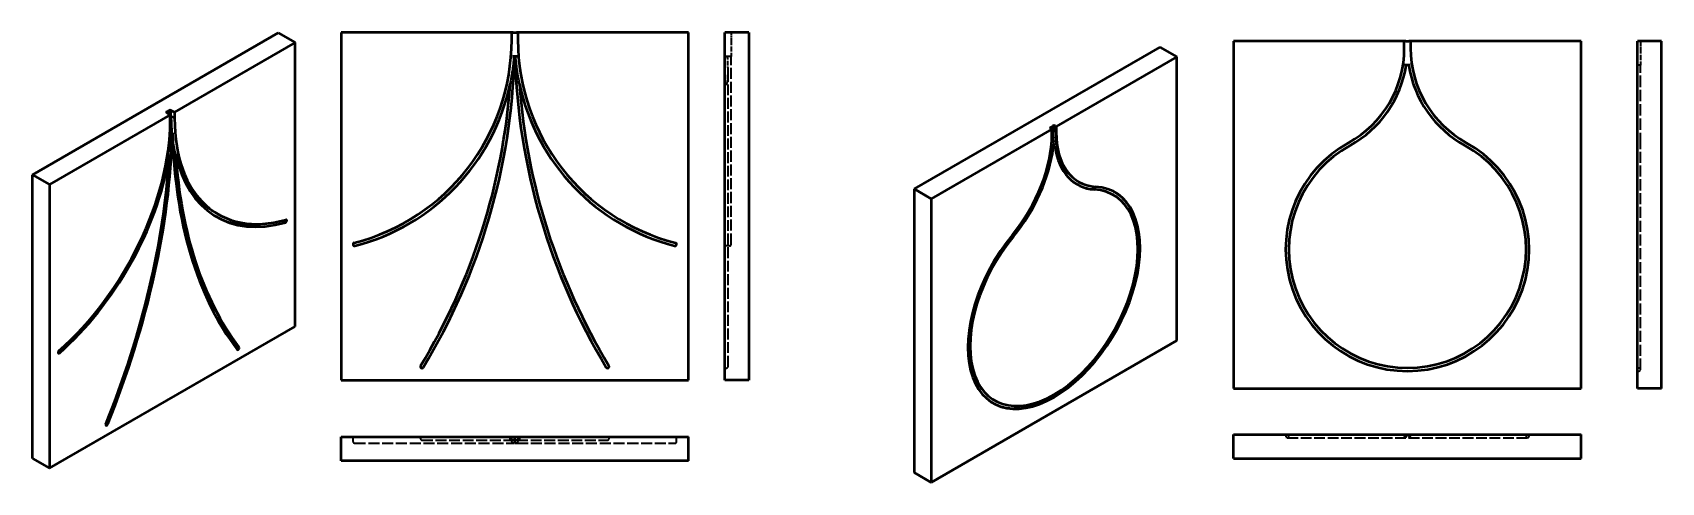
# Model space of a CAD drawing. Header units: millimetres. Extents: x 155 to 834, y 90 to 278.
import ezdxf

# ---------------------------------------------------------------- set-up
doc = ezdxf.new("R2010")
doc.units = ezdxf.units.MM
doc.linetypes.add('DASHED', pattern=[0.2067, 0.1654, -0.0413])
for name, color, linetype, lineweight in [('Hidden (ANSI)', 7, 'DASHED', 35), ('Visible (ANSI)', 7, 'Continuous', 50), ('Visible Narrow (ANSI)', 7, 'Continuous', 35)]:
    doc.layers.add(name, color=color, linetype=linetype, lineweight=lineweight)

msp = doc.modelspace()

# ---------------------------------------------------------------- linework, layer by layer
at = {"layer": 'Hidden (ANSI)', "ltscale": 5.71399}
for p, q in [((446.39, 277.88), (446.39, 274.88)), ((825.79, 274.31), (825.79, 271.31))]:
    msp.add_line(p, q, dxfattribs=at)
at = {"layer": 'Hidden (ANSI)', "ltscale": 13.346828}
msp.add_line((446.39, 274.88), (446.39, 267.88), dxfattribs=at)
at = {"layer": 'Hidden (ANSI)', "ltscale": 1.237953}
for p, q in [((444.44, 267.88), (443.79, 267.88)), ((825.14, 264.31), (824.49, 264.31)), ((443.79, 256.35), (444.44, 256.35)), ((443.79, 137.88), (444.44, 137.88)), ((824.49, 137.94), (825.14, 137.94)), ((824.49, 136.64), (825.14, 136.64)), ((316.75, 108.49), (316.75, 109.14)), ((354.17, 108.49), (354.17, 109.14)), ((356.03, 109.14), (356.03, 108.49)), ((356.22, 108.49), (356.22, 109.14)), ((358.08, 109.14), (358.08, 108.49)), ((395.5, 109.14), (395.5, 108.49)), ((677.73, 110.15), (677.73, 109.5)), ((679.03, 110.15), (679.03, 109.5)), ((727.23, 109.5), (727.23, 110.15)), ((728, 110.15), (728, 109.5)), ((729.07, 109.5), (729.07, 110.15)), ((729.83, 110.15), (729.83, 109.5)), ((778.03, 110.15), (778.03, 109.5)), ((779.33, 110.15), (779.33, 109.5))]:
    msp.add_line(p, q, dxfattribs=at)
at = {"layer": 'Hidden (ANSI)', "ltscale": 1.614117}
for p, q in [((445.74, 267.88), (444.89, 267.88)), ((355.85, 108.04), (355.85, 107.19)), ((356.4, 107.19), (356.4, 108.04))]:
    msp.add_line(p, q, dxfattribs=at)
at = {"layer": 'Hidden (ANSI)', "ltscale": 27.824436}
for p, q in [((446.39, 189.5), (446.39, 267.88)), ((289.27, 106.54), (355.2, 106.54)), ((357.05, 106.54), (422.97, 106.54))]:
    msp.add_line(p, q, dxfattribs=at)
at = {"layer": 'Hidden (ANSI)', "ltscale": 13.385587}
msp.add_line((825.79, 271.31), (825.79, 264.31), dxfattribs=at)
at = {"layer": 'Hidden (ANSI)', "ltscale": 27.382751}
for p, q in [((445.09, 138.53), (445.09, 261.73)), ((317.4, 107.84), (355.15, 107.84)), ((357.1, 107.84), (394.85, 107.84))]:
    msp.add_line(p, q, dxfattribs=at)
at = {"layer": 'Hidden (ANSI)', "ltscale": 28.78735}
msp.add_line((825.79, 231.34), (825.79, 264.31), dxfattribs=at)
at = {"layer": 'Hidden (ANSI)', "ltscale": 27.818995}
msp.add_line((825.79, 137.29), (825.79, 231.34), dxfattribs=at)
at = {"layer": 'Hidden (ANSI)', "ltscale": 3.714058}
for p, q in [((445.74, 188.85), (443.79, 188.85)), ((288.62, 109.14), (288.62, 107.19)), ((354.82, 107.19), (354.82, 109.14)), ((357.42, 109.14), (357.42, 107.19)), ((423.62, 107.19), (423.62, 109.14))]:
    msp.add_line(p, q, dxfattribs=at)
at = {"layer": 'Hidden (ANSI)', "ltscale": 27.222143}
msp.add_line((678.38, 108.85), (778.68, 108.85), dxfattribs=at)
at = {"layer": 'Hidden (ANSI)', "ltscale": 3.536445}
msp.add_line((355.2, 106.54), (357.05, 106.54), dxfattribs=at)
at = {"layer": 'Hidden (ANSI)', "ltscale": 1.944629}
for centre, start, end in [((445.74, 189.5), 270, 0), ((444.44, 138.53), 270, 0), ((825.14, 137.29), 0, 90), ((825.14, 137.29), 270, 0), ((678.38, 109.5), 180, 270), ((678.38, 109.5), 270, 0), ((727.88, 109.5), 180, 270), ((729.18, 109.5), 270, 0), ((778.68, 109.5), 180, 270), ((778.68, 109.5), 270, 0), ((289.27, 107.19), 180, 270), ((317.4, 108.49), 180, 270), ((355.47, 107.19), 180, 270), ((356.77, 107.19), 270, 0), ((394.85, 108.49), 270, 0), ((422.97, 107.19), 270, 0)]:
    msp.add_arc(centre, 0.65, start, end, dxfattribs=at)
at = {"layer": 'Hidden (ANSI)', "ltscale": 0.952766}
for points, knots in [([(444.89, 267.88), (444.84, 267.88), (444.76, 267.88), (444.62, 267.88), (444.52, 267.88), (444.44, 267.88)], [0.33797515, 0.33797515, 0.33797515, 0.33797515, 0.3610555, 0.3610555, 0.38511843, 0.38511843, 0.38511843, 0.38511843]), ([(356.03, 108.49), (356.03, 108.41), (356.01, 108.32), (355.95, 108.17), (355.9, 108.1), (355.85, 108.04)], [0, 0, 0, 0, 0.02406293, 0.02406293, 0.04714328, 0.04714328, 0.04714328, 0.04714328]), ([(356.4, 108.04), (356.35, 108.1), (356.3, 108.17), (356.24, 108.32), (356.22, 108.41), (356.22, 108.49)], [0.33797515, 0.33797515, 0.33797515, 0.33797515, 0.3610555, 0.3610555, 0.38511843, 0.38511843, 0.38511843, 0.38511843])]:
    msp.add_open_spline(points, degree=3, knots=knots, dxfattribs=at)
at = {"layer": 'Hidden (ANSI)', "ltscale": 11.794154}
for points in [[(445.09, 261.73), (445.09, 263.54), (445.02, 265.59), (444.89, 267.88)], [(357.1, 107.84), (356.83, 107.84), (356.58, 107.92), (356.4, 108.04)]]:
    msp.add_open_spline(points, degree=3, dxfattribs=at)
at = {"layer": 'Hidden (ANSI)', "ltscale": 1.946494}
for points, knots in [([(446.39, 267.88), (446.39, 267.88), (446.37, 267.88), (446.31, 267.88), (446.26, 267.88), (446.14, 267.88), (446.06, 267.88), (445.92, 267.88), (445.82, 267.88), (445.74, 267.88)], [0.2892463, 0.2892463, 0.2892463, 0.2892463, 0.3134123, 0.3134123, 0.33753897, 0.33753897, 0.36161887, 0.36161887, 0.38566045, 0.38566045, 0.38566045, 0.38566045]), ([(355.85, 107.19), (355.85, 107.11), (355.83, 107.02), (355.77, 106.87), (355.71, 106.79), (355.6, 106.68), (355.52, 106.62), (355.37, 106.56), (355.28, 106.54), (355.2, 106.54)], [0, 0, 0, 0, 0.02404158, 0.02404158, 0.04812148, 0.04812148, 0.07224815, 0.07224815, 0.09641415, 0.09641415, 0.09641415, 0.09641415]), ([(357.05, 106.54), (356.97, 106.54), (356.88, 106.56), (356.73, 106.62), (356.65, 106.68), (356.54, 106.79), (356.48, 106.87), (356.42, 107.02), (356.4, 107.11), (356.4, 107.19)], [0.2892463, 0.2892463, 0.2892463, 0.2892463, 0.3134123, 0.3134123, 0.33753897, 0.33753897, 0.36161887, 0.36161887, 0.38566045, 0.38566045, 0.38566045, 0.38566045])]:
    msp.add_open_spline(points, degree=3, knots=knots, dxfattribs=at)
at = {"layer": 'Hidden (ANSI)', "ltscale": 10.664911}
for points, knots in [([(444.44, 256.35), (444.45, 256.35), (444.46, 256.35), (444.48, 256.35), (444.49, 256.36), (444.52, 256.38), (444.54, 256.4), (444.59, 256.45), (444.61, 256.51), (444.71, 256.72), (444.77, 256.96), (444.96, 257.9), (445.06, 259.15), (445.09, 261.14), (445.09, 261.43), (445.09, 261.73)], [2.872845, 2.872845, 2.872845, 2.872845, 2.886593, 2.886593, 2.910935, 2.910935, 2.95099, 2.95099, 3.045212, 3.045212, 3.378932, 3.378932, 4.779718, 4.779718, 5.015115, 5.015115, 5.015115, 5.015115]), ([(355.15, 107.84), (355.1, 107.84), (355.06, 107.84), (354.74, 107.87), (354.49, 107.98), (354.3, 108.17), (354.25, 108.22), (354.2, 108.32), (354.19, 108.35), (354.18, 108.4), (354.18, 108.41), (354.17, 108.44), (354.17, 108.46), (354.17, 108.48), (354.17, 108.49), (354.17, 108.49)], [1.552459, 1.552459, 1.552459, 1.552459, 1.685192, 1.685192, 2.475051, 2.475051, 2.663226, 2.663226, 2.716354, 2.716354, 2.73894, 2.73894, 2.752666, 2.752666, 2.760418, 2.760418, 2.760418, 2.760418]), ([(358.08, 108.49), (358.08, 108.49), (358.08, 108.48), (358.08, 108.46), (358.08, 108.44), (358.07, 108.41), (358.07, 108.4), (358.06, 108.35), (358.05, 108.32), (358, 108.22), (357.95, 108.17), (357.76, 107.98), (357.51, 107.87), (357.19, 107.84), (357.15, 107.84), (357.1, 107.84)], [2.872845, 2.872845, 2.872845, 2.872845, 2.886593, 2.886593, 2.910935, 2.910935, 2.95099, 2.95099, 3.045212, 3.045212, 3.378932, 3.378932, 4.779718, 4.779718, 5.015115, 5.015115, 5.015115, 5.015115])]:
    msp.add_open_spline(points, degree=3, knots=knots, dxfattribs=at)
at = {"layer": 'Hidden (ANSI)', "ltscale": 1.954939}
for points, knots in [([(825.79, 264.31), (825.79, 264.31), (825.77, 264.31), (825.71, 264.31), (825.66, 264.31), (825.55, 264.31), (825.47, 264.31), (825.32, 264.31), (825.22, 264.31), (825.14, 264.31)], [0.29052575, 0.29052575, 0.29052575, 0.29052575, 0.31497, 0.31497, 0.33926384, 0.33926384, 0.36338214, 0.36338214, 0.38735817, 0.38735817, 0.38735817, 0.38735817]), ([(728, 109.5), (728, 109.42), (727.98, 109.32), (727.92, 109.18), (727.87, 109.1), (727.75, 108.98), (727.67, 108.93), (727.52, 108.87), (727.42, 108.85), (727.34, 108.85)], [0, 0, 0, 0, 0.02397604, 0.02397604, 0.04809433, 0.04809433, 0.07238818, 0.07238818, 0.09683242, 0.09683242, 0.09683242, 0.09683242]), ([(729.72, 108.85), (729.64, 108.85), (729.55, 108.87), (729.4, 108.93), (729.31, 108.98), (729.2, 109.1), (729.15, 109.18), (729.08, 109.32), (729.07, 109.42), (729.07, 109.5)], [0.29052575, 0.29052575, 0.29052575, 0.29052575, 0.31497, 0.31497, 0.33926384, 0.33926384, 0.36338214, 0.36338214, 0.38735817, 0.38735817, 0.38735817, 0.38735817])]:
    msp.add_open_spline(points, degree=3, knots=knots, dxfattribs=at)
at = {"layer": 'Hidden (ANSI)', "ltscale": 11.794007}
msp.add_open_spline([(355.85, 108.04), (355.66, 107.92), (355.41, 107.85), (355.15, 107.84)], degree=3, dxfattribs=at)
at = {"layer": 'Visible (ANSI)'}
for p, q in [((154.94, 218.56), (257.47, 277.76)), ((264.54, 273.67), (214.2, 244.61)), ((257.47, 277.76), (264.54, 273.67)), ((264.54, 155.28), (264.54, 273.67)), ((354.82, 277.88), (283.62, 277.88)), ((283.62, 277.88), (283.62, 132.88)), ((355.47, 277.88), (354.82, 277.88)), ((354.82, 274.88), (354.82, 277.88)), ((355.47, 277.88), (356.77, 277.88)), ((357.42, 277.88), (356.77, 277.88)), ((428.62, 277.88), (357.42, 277.88)), ((357.42, 277.88), (357.42, 274.88)), ((428.62, 132.88), (428.62, 277.88)), ((453.79, 277.88), (443.79, 277.88)), ((443.79, 132.88), (443.79, 277.88)), ((453.79, 277.88), (453.79, 132.88)), ((625.29, 271.85), (522.76, 212.65)), ((625.29, 271.85), (632.36, 267.76)), ((727.23, 274.31), (656.03, 274.31)), ((656.03, 274.31), (656.03, 129.31)), ((727.88, 274.31), (727.23, 274.31)), ((727.23, 271.31), (727.23, 274.31)), ((727.88, 274.31), (729.18, 274.31)), ((729.83, 274.31), (729.18, 274.31)), ((729.83, 274.31), (729.83, 271.31)), ((801.03, 274.31), (729.83, 274.31)), ((801.03, 129.31), (801.03, 274.31)), ((834.49, 274.31), (824.49, 274.31)), ((824.49, 129.31), (824.49, 274.31)), ((834.49, 129.31), (834.49, 274.31)), ((356.22, 267.88), (356.03, 267.88)), ((632.36, 267.76), (582.01, 238.7)), ((632.36, 149.37), (632.36, 267.76)), ((729.07, 264.31), (728, 264.31)), ((210.98, 244.87), (211.9, 245.4)), ((212.82, 245.4), (214.2, 244.61)), ((212.36, 243.54), (162.01, 214.48)), ((212.36, 243.54), (210.98, 244.34)), ((212.36, 241.1), (212.36, 243.54)), ((214.2, 244.61), (214.2, 242.16)), ((579.72, 238.43), (580.63, 238.96)), ((580.17, 237.63), (579.72, 237.9)), ((581.55, 238.96), (582.01, 238.7)), ((582.01, 238.7), (582.01, 236.25)), ((212.3, 236.25), (212.22, 236.29)), ((212.25, 236.73), (212.69, 236.47)), ((213.21, 235.87), (212.75, 236.14)), ((212.88, 236.21), (213.34, 235.95)), ((213.34, 235.95), (213.21, 235.87)), ((580.17, 237.63), (529.83, 208.57)), ((580.17, 235.18), (580.17, 237.63)), ((211.44, 225.96), (211.9, 225.7)), ((214.66, 227.29), (214.2, 227.56)), ((579.92, 230.38), (581.02, 231.02)), ((580.72, 229.78), (580.26, 230.05)), ((581.47, 230.22), (580.72, 229.78)), ((581.01, 230.48), (581.47, 230.22)), ((154.94, 100.17), (154.94, 218.56)), ((154.94, 218.56), (162.01, 214.48)), ((162.01, 214.48), (162.01, 96.09)), ((522.76, 212.65), (529.83, 208.57)), ((522.76, 212.65), (522.76, 94.26)), ((591.33, 215.65), (590.87, 215.91)), ((529.83, 208.57), (529.83, 90.17)), ((605.84, 210.11), (605.38, 210.37)), ((232.32, 202.1), (230.94, 202.9)), ((162.01, 96.09), (264.54, 155.28)), ((529.83, 90.17), (632.36, 149.37)), ((283.62, 132.88), (428.62, 132.88)), ((453.79, 132.88), (443.79, 132.88)), ((656.03, 129.31), (801.03, 129.31)), ((834.49, 129.31), (824.49, 129.31)), ((556.34, 124.37), (555.88, 124.63)), ((283.62, 109.14), (428.62, 109.14)), ((283.62, 99.14), (283.62, 109.14)), ((428.62, 99.14), (428.62, 109.14)), ((656.03, 110.15), (801.03, 110.15)), ((656.03, 100.15), (656.03, 110.15)), ((801.03, 100.15), (801.03, 110.15)), ((154.94, 100.17), (162.01, 96.09)), ((428.62, 99.14), (283.62, 99.14)), ((656.03, 100.15), (801.03, 100.15)), ((522.76, 94.26), (529.83, 90.17))]:
    msp.add_line(p, q, dxfattribs=at)
for centre, radius, start, end in [((267.32, 274.88), 87.5, 284.41878, 0), ((444.92, 274.88), 87.5, 180, 255.58122), ((92.32, 274.88), 263.8, 328.79206, 358.47946), ((619.92, 274.88), 263.8, 181.52054, 211.20794), ((682.23, 271.31), 45, 298.90106, 0), ((774.83, 271.31), 45, 180, 241.09894), ((682.23, 271.31), 46.3, 298.90106, 351.30423), ((774.83, 271.31), 46.3, 188.69577, 241.09894), ((267.32, 274.88), 88.8, 284.41878, 347.95559), ((92.32, 274.88), 262.5, 328.79206, 355.95212), ((444.92, 274.88), 88.8, 192.04441, 255.58122), ((619.92, 274.88), 262.5, 184.04788, 211.20794), ((728.53, 187.44), 50.8, 118.90106, 61.09894), ((728.53, 187.44), 49.5, 118.90106, 61.09894), ((289.27, 189.5), 0.65, 104.41878, 284.41878), ((422.97, 189.5), 0.65, 255.58122, 75.58122), ((317.4, 138.53), 0.65, 148.79206, 328.79206), ((394.85, 138.53), 0.65, 211.20794, 31.20794)]:
    msp.add_arc(centre, radius, start, end, dxfattribs=at)
for centre, major_axis, start_param, end_param in [((211.44, 244.61), (-0.65, 0), 5.497787, 7.068583), ((212.36, 245.14), (-0.65, 0), 3.926991, 5.497787), ((150.49, 205.37), (43.75, 75.78), 4.178646, 5.497787), ((276.07, 277.88), (-43.75, -75.78), 5.497787, 6.816928), ((580.17, 238.16), (-0.65, 0), 5.497787, 7.068583), ((581.09, 238.7), (-0.65, 0), 3.926991, 5.497787), ((26.74, 133.93), (-131.9, -228.46), 1.811513, 2.329656), ((399.81, 349.32), (-131.9, -228.46), 5.524326, 6.042468), ((548.36, 216.81), (22.5, 38.97), 4.431409, 5.497787), ((613.83, 254.62), (-22.5, -38.97), 5.497787, 6.564165), ((150.49, 205.37), (-44.4, -76.9), 1.037053, 2.14598), ((26.74, 133.93), (131.25, 227.33), 4.953106, 5.427138), ((276.07, 277.88), (-44.4, -76.9), 5.708002, 6.816928), ((399.81, 349.32), (-131.25, -227.33), 5.568436, 6.042468), ((548.36, 216.81), (-23.15, -40.1), 1.289817, 2.204425), ((613.83, 254.62), (-23.15, -40.1), 5.649557, 6.564165), ((581.09, 167.24), (25.4, 43.99), 1.289817, 6.564165), ((581.09, 167.24), (-24.75, -42.87), 4.431409, 9.705758), ((260.55, 199.21), (0.325, 0.563), 3.675336, 6.816928), ((166.01, 144.63), (-0.325, -0.563), 4.178646, 7.320239), ((240.66, 146.11), (-0.325, -0.563), 6.042468, 9.184061), ((185.89, 114.49), (-0.325, -0.563), 4.953106, 8.094698)]:
    msp.add_ellipse(centre, major_axis=major_axis, ratio=0.57735, start_param=start_param, end_param=end_param, dxfattribs=at)
for points in [[(355.85, 267.88), (355.66, 265.52), (355.41, 263.45), (355.15, 261.73)], [(357.1, 261.73), (356.83, 263.54), (356.58, 265.59), (356.4, 267.88)], [(212.3, 236.25), (212.24, 235.72), (212.18, 235.2), (212.12, 234.71)]]:
    msp.add_open_spline(points, degree=3, dxfattribs=at)
for points, knots in [([(355.85, 267.88), (355.85, 267.88), (355.83, 267.88), (355.77, 267.88), (355.71, 267.88), (355.6, 267.88), (355.52, 267.88), (355.37, 267.88), (355.28, 267.88), (355.2, 267.88)], [0, 0, 0, 0, 0.02404158, 0.02404158, 0.04812148, 0.04812148, 0.07224815, 0.07224815, 0.09641415, 0.09641415, 0.09641415, 0.09641415]), ([(356.03, 267.88), (356.03, 267.88), (356.01, 267.88), (355.95, 267.88), (355.9, 267.88), (355.85, 267.88)], [0, 0, 0, 0, 0.02406293, 0.02406293, 0.04714328, 0.04714328, 0.04714328, 0.04714328]), ([(356.4, 267.88), (356.35, 267.88), (356.3, 267.88), (356.24, 267.88), (356.22, 267.88), (356.22, 267.88)], [0.33797515, 0.33797515, 0.33797515, 0.33797515, 0.3610555, 0.3610555, 0.38511843, 0.38511843, 0.38511843, 0.38511843]), ([(357.05, 267.88), (356.97, 267.88), (356.88, 267.88), (356.73, 267.88), (356.65, 267.88), (356.54, 267.88), (356.48, 267.88), (356.42, 267.88), (356.4, 267.88), (356.4, 267.88)], [0.2892463, 0.2892463, 0.2892463, 0.2892463, 0.3134123, 0.3134123, 0.33753897, 0.33753897, 0.36161887, 0.36161887, 0.38566045, 0.38566045, 0.38566045, 0.38566045]), ([(355.15, 261.73), (355.1, 261.43), (355.06, 261.14), (354.74, 259.15), (354.49, 257.9), (354.3, 256.96), (354.25, 256.72), (354.2, 256.51), (354.19, 256.45), (354.18, 256.4), (354.18, 256.38), (354.17, 256.36), (354.17, 256.35), (354.17, 256.35), (354.17, 256.35), (354.17, 256.35)], [1.552459, 1.552459, 1.552459, 1.552459, 1.685192, 1.685192, 2.475051, 2.475051, 2.663226, 2.663226, 2.716354, 2.716354, 2.73894, 2.73894, 2.752666, 2.752666, 2.760418, 2.760418, 2.760418, 2.760418]), ([(358.08, 256.35), (358.08, 256.35), (358.08, 256.35), (358.08, 256.35), (358.08, 256.36), (358.07, 256.38), (358.07, 256.4), (358.06, 256.45), (358.05, 256.51), (358, 256.72), (357.95, 256.96), (357.76, 257.9), (357.51, 259.15), (357.19, 261.14), (357.15, 261.43), (357.1, 261.73)], [2.872845, 2.872845, 2.872845, 2.872845, 2.886593, 2.886593, 2.910935, 2.910935, 2.95099, 2.95099, 3.045212, 3.045212, 3.378932, 3.378932, 4.779718, 4.779718, 5.015115, 5.015115, 5.015115, 5.015115]), ([(728, 264.31), (728, 264.31), (727.98, 264.31), (727.92, 264.31), (727.87, 264.31), (727.75, 264.31), (727.67, 264.31), (727.52, 264.31), (727.42, 264.31), (727.34, 264.31)], [0, 0, 0, 0, 0.02397604, 0.02397604, 0.04809433, 0.04809433, 0.07238818, 0.07238818, 0.09683242, 0.09683242, 0.09683242, 0.09683242]), ([(729.72, 264.31), (729.64, 264.31), (729.55, 264.31), (729.4, 264.31), (729.31, 264.31), (729.2, 264.31), (729.15, 264.31), (729.08, 264.31), (729.07, 264.31), (729.07, 264.31)], [0.29052575, 0.29052575, 0.29052575, 0.29052575, 0.31497, 0.31497, 0.33926384, 0.33926384, 0.36338214, 0.36338214, 0.38735817, 0.38735817, 0.38735817, 0.38735817]), ([(212.75, 236.14), (212.7, 236.17), (212.62, 236.2), (212.47, 236.24), (212.38, 236.25), (212.3, 236.25)], [0, 0, 0, 0, 0.02406293, 0.02406293, 0.04714328, 0.04714328, 0.04714328, 0.04714328]), ([(212.69, 236.47), (212.7, 236.43), (212.71, 236.38), (212.77, 236.29), (212.83, 236.25), (212.88, 236.21)], [0.33797515, 0.33797515, 0.33797515, 0.33797515, 0.3610555, 0.3610555, 0.38511843, 0.38511843, 0.38511843, 0.38511843]), ([(211.31, 227.42), (211.3, 227.2), (211.3, 227), (211.3, 226.65), (211.3, 226.41), (211.34, 226.18), (211.35, 226.12), (211.38, 226.05), (211.39, 226.02), (211.4, 225.99), (211.41, 225.98), (211.43, 225.97), (211.43, 225.97), (211.44, 225.96)], [2.2909843, 2.2909843, 2.2909843, 2.2909843, 2.475051, 2.475051, 2.6632255, 2.6632255, 2.7163541, 2.7163541, 2.73894, 2.73894, 2.7526656, 2.7526656, 2.7604175, 2.7604175, 2.7604175, 2.7604175]), ([(214.2, 227.56), (214.2, 227.56), (214.19, 227.57), (214.17, 227.58), (214.16, 227.59), (214.14, 227.62), (214.13, 227.63), (214.08, 227.7), (214.06, 227.75), (213.95, 227.94), (213.88, 228.14), (213.76, 228.49), (213.68, 228.73), (213.61, 229)], [2.8728455, 2.8728455, 2.8728455, 2.8728455, 2.8865932, 2.8865932, 2.9109351, 2.9109351, 2.9509904, 2.9509904, 3.0452119, 3.0452119, 3.3789324, 3.3789324, 3.8328762, 3.8328762, 3.8328762, 3.8328762]), ([(580.26, 230.05), (580.2, 230.08), (580.12, 230.11), (580, 230.14), (579.95, 230.15), (579.89, 230.15)], [0, 0, 0, 0, 0.02397604, 0.02397604, 0.03895981, 0.03895981, 0.03895981, 0.03895981]), ([(581.02, 231.02), (580.96, 230.98), (580.9, 230.94), (580.84, 230.85), (580.82, 230.79), (580.82, 230.7), (580.84, 230.65), (580.9, 230.56), (580.95, 230.52), (581.01, 230.48)], [0.29052575, 0.29052575, 0.29052575, 0.29052575, 0.31497, 0.31497, 0.33926384, 0.33926384, 0.36338214, 0.36338214, 0.38735817, 0.38735817, 0.38735817, 0.38735817])]:
    msp.add_open_spline(points, degree=3, knots=knots, dxfattribs=at)
at = {"layer": 'Visible Narrow (ANSI)'}
for p, q in [((210.98, 244.34), (210.98, 244.87)), ((211.9, 245.4), (211.9, 243.81)), ((212.82, 242.95), (212.82, 245.4)), ((214.2, 242.16), (212.82, 242.95)), ((579.72, 237.9), (579.72, 238.43)), ((580.63, 238.96), (580.63, 236.51)), ((581.55, 236.51), (581.55, 238.96)), ((582.01, 236.25), (581.55, 236.51)), ((598.01, 212.39), (597.55, 212.65)), ((259.13, 199.38), (260.43, 198.63)), ((564.18, 192.85), (563.72, 193.12)), ((166.12, 144.18), (165.56, 144.5)), ((241.06, 146.61), (240.6, 146.88)), ((186.29, 114.44), (185.83, 114.7))]:
    msp.add_line(p, q, dxfattribs=at)
for centre, major_axis, ratio, start_param, end_param in [((212.36, 242.69), (0.65, 0), 0.57735, 0.785398, 1.570796), ((274.69, 278.67), (43.75, 75.78), 0.57735, 2.356194, 2.455031), ((26.28, 134.2), (131.9, 228.46), 0.57735, 4.953106, 5.471249), ((274.69, 278.67), (43.75, 75.78), 0.57735, 2.495457, 2.589748), ((581.09, 236.25), (0.65, 0), 0.57735, 0.785398, 2.356194), ((612.91, 255.15), (-22.83, -39.53), 0.57735, 5.497787, 5.651735), ((613.37, 254.88), (-22.5, -38.97), 0.57735, 5.497787, 6.283185), ((399.35, 349.59), (-131.25, -227.33), 0.57735, 5.568436, 6.042468), ((547.9, 217.08), (23.15, 40.1), 0.57735, 4.431409, 5.346017), ((274.69, 278.67), (-43.75, -75.78), 0.57735, 5.806149, 6.283185), ((580.63, 167.5), (-25.4, -43.99), 0.57735, 0.009048, 3.132545), ((613.37, 254.88), (-23.15, -40.1), 0.57735, 0.009927, 0.28098), ((597.77, 213.24), (-0.039, -0.649), 0.784477, 4.051842, 5.909458), ((580.63, 167.5), (24.75, 42.87), 0.57735, 0, 0.28098), ((274.69, 278.67), (-44.4, -76.9), 0.57735, 0.015528, 0.504628), ((580.63, 167.5), (-24.75, -42.87), 0.57735, 4.431409, 6.283185), ((563.5, 193.45), (-0.502, 0.413), 0.226412, 1.786263, 2.205257), ((240.21, 146.37), (-0.519, -0.391), 0.792955, 5.037568, 5.380894), ((240.21, 146.37), (0.519, 0.391), 0.792955, 0.325179, 1.895975), ((240.21, 146.37), (0.325, -0.563), 0.57735, 3.926991, 5.497787), ((240.21, 146.37), (0.325, 0.563), 0.57735, 3.74769, 3.926991), ((240.21, 146.37), (0.325, 0.563), 0.57735, 3.926991, 6.042468), ((185.43, 114.75), (0.325, 0.563), 0.57735, 3.926991, 4.953106), ((185.43, 114.75), (-0.603, 0.243), 0.194652, 4.083052, 4.490936)]:
    msp.add_ellipse(centre, major_axis=major_axis, ratio=ratio, start_param=start_param, end_param=end_param, dxfattribs=at)

doc.saveas('drawing.dxf')
